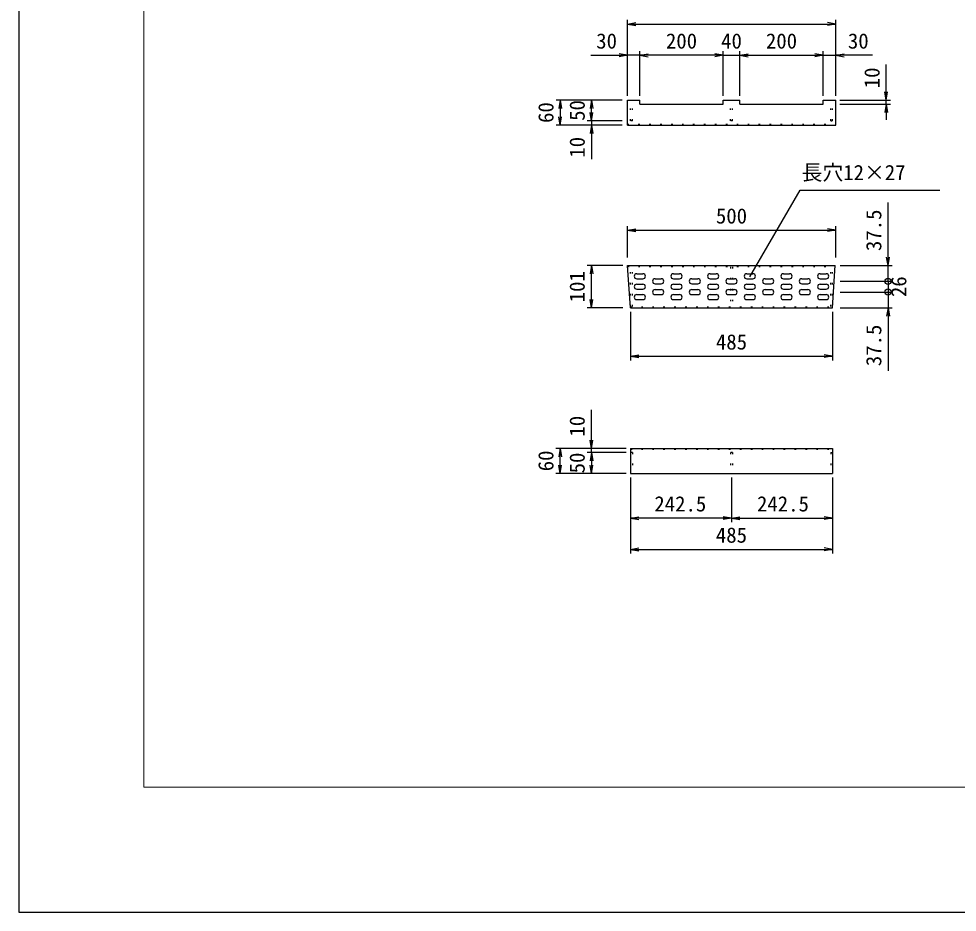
# Model space of a CAD drawing. Units: millimetres, scale not verified. Extents: x -6300 to 6300, y -4455 to 4455.
# Drawn here: x -6300 to -4048, y -4455 to -2310 of the extents above; entities that cross this region are included whole.
import ezdxf
from ezdxf.enums import TextEntityAlignment as Align

# ---------------------------------------------------------------- set-up
doc = ezdxf.new("R2010")
doc.units = ezdxf.units.MM
doc.header["$LTSCALE"] = 15
doc.linetypes.add('DOTTED', pattern=[1.75, 0.25, -1.5])
for name, color, linetype, lineweight in [('0-1_DIM', 7, 'Continuous', 25), ('0-2_Defpoints', 5, 'Continuous', 25), ('0-3_HATCH', 6, 'Continuous', 25), ('0-6_OUTLINE', 3, 'Continuous', 25), ('0-7_OUTLINE2', 4, 'DOTTED', 25), ('0-8_TXT', 7, 'Continuous', 25), ('0-9_WAKU', 3, 'Continuous', 13)]:
    doc.layers.add(name, color=color, linetype=linetype, lineweight=lineweight)
doc.styles.add('ＭＳ ゴシック', font='')
doc.styles.get('ＭＳ ゴシック').set_extended_font_data('MS Gothic')

msp = doc.modelspace()

# ---------------------------------------------------------------- linework, layer by layer
at = {"layer": '0-1_DIM'}
for p, q in [((-4839.3, -2494.72), (-4839.3, -2312.22)), ((-4839.3, -2322.22), (-4819.3, -2318.89)), ((-4339.3, -2322.22), (-4359.3, -2318.89)), ((-4339.3, -2494.72), (-4339.3, -2312.22)), ((-4839.3, -2322.22), (-4339.3, -2322.22)), ((-4839.3, -2322.22), (-4819.3, -2325.56)), ((-4339.3, -2322.22), (-4359.3, -2325.56)), ((-4809.3, -2494.72), (-4809.3, -2387.22)), ((-4609.3, -2494.72), (-4609.3, -2387.22)), ((-4569.3, -2494.72), (-4569.3, -2387.22)), ((-4369.3, -2494.72), (-4369.3, -2387.22)), ((-4839.3, -2397.22), (-4859.3, -2400.56)), ((-4809.3, -2397.22), (-4839.3, -2397.22)), ((-4809.3, -2397.22), (-4789.3, -2393.89)), ((-4609.3, -2397.22), (-4809.3, -2397.22)), ((-4809.3, -2397.22), (-4789.3, -2400.56)), ((-4609.3, -2397.22), (-4629.3, -2393.89)), ((-4609.3, -2397.22), (-4629.3, -2400.56)), ((-4609.3, -2397.22), (-4569.3, -2397.22)), ((-4569.3, -2397.22), (-4549.3, -2393.89)), ((-4569.3, -2397.22), (-4369.3, -2397.22)), ((-4569.3, -2397.22), (-4549.3, -2400.56)), ((-4369.3, -2397.22), (-4389.3, -2393.89)), ((-4369.3, -2397.22), (-4389.3, -2400.56)), ((-4369.3, -2397.22), (-4339.3, -2397.22)), ((-4339.3, -2397.22), (-4319.3, -2400.56)), ((-4217.95, -2504.72), (-4217.95, -2419.75)), ((-4217.95, -2504.72), (-4221.28, -2484.72)), ((-4217.95, -2504.72), (-4214.61, -2484.72)), ((-4851.8, -2504.72), (-5010.58, -2504.72)), ((-5000.58, -2504.72), (-5003.91, -2524.72)), ((-5000.58, -2504.72), (-5000.58, -2564.72)), ((-5000.58, -2504.72), (-4997.24, -2524.72)), ((-4925.58, -2504.72), (-4928.91, -2524.72)), ((-4925.58, -2554.72), (-4925.58, -2504.72)), ((-4925.58, -2504.72), (-4922.24, -2524.72)), ((-4329.3, -2504.72), (-4207.95, -2504.72)), ((-4329.3, -2514.72), (-4207.95, -2514.72)), ((-4217.95, -2514.72), (-4221.28, -2534.72)), ((-4217.95, -2514.72), (-4217.95, -2504.72)), ((-4217.95, -2514.72), (-4217.95, -2551.97)), ((-4217.95, -2514.72), (-4214.61, -2534.72)), ((-5000.58, -2564.72), (-5003.91, -2544.72)), ((-5000.58, -2564.72), (-4997.24, -2544.72)), ((-4925.58, -2554.72), (-4928.91, -2534.72)), ((-4925.58, -2554.72), (-4922.24, -2534.72)), ((-4851.8, -2564.72), (-5010.58, -2564.72)), ((-4851.8, -2554.72), (-4935.58, -2554.72)), ((-4925.58, -2564.72), (-4928.91, -2584.72)), ((-4925.58, -2554.72), (-4925.58, -2564.72)), ((-4925.58, -2564.72), (-4925.58, -2646.88)), ((-4925.58, -2564.72), (-4922.24, -2584.72)), ((-4213.73, -2902.35), (-4213.73, -2750.76)), ((-4839.3, -2883.03), (-4839.3, -2807.32)), ((-4839.3, -2817.32), (-4819.3, -2813.99)), ((-4339.3, -2817.32), (-4359.3, -2813.99)), ((-4339.3, -2883.03), (-4339.3, -2807.32)), ((-4839.3, -2817.32), (-4339.3, -2817.32)), ((-4839.3, -2817.32), (-4819.3, -2820.66)), ((-4339.3, -2817.32), (-4359.3, -2820.66)), ((-4213.73, -2902.35), (-4217.07, -2882.35)), ((-4213.73, -2902.35), (-4210.4, -2882.35)), ((-4849.8, -2902.35), (-4935.66, -2902.35)), ((-4925.66, -2902.35), (-4928.99, -2922.35)), ((-4925.66, -3003.35), (-4925.66, -2902.35)), ((-4925.66, -2902.35), (-4922.32, -2922.35)), ((-4328.8, -2902.35), (-4203.73, -2902.35)), ((-4213.73, -2939.85), (-4213.73, -2902.35)), ((-4328.8, -2939.85), (-4203.73, -2939.85)), ((-4213.73, -2939.85), (-4213.73, -2965.85)), ((-4328.8, -2965.85), (-4203.73, -2965.85)), ((-4213.73, -2965.85), (-4213.73, -3003.35)), ((-4925.66, -3003.35), (-4928.99, -2983.35)), ((-4925.66, -3003.35), (-4922.32, -2983.35)), ((-4849.8, -3003.35), (-4935.66, -3003.35)), ((-4831.8, -3013.35), (-4831.8, -3129.82)), ((-4346.8, -3013.35), (-4346.8, -3129.82)), ((-4328.8, -3003.35), (-4203.73, -3003.35)), ((-4213.73, -3003.35), (-4217.07, -3023.35)), ((-4213.73, -3003.35), (-4213.73, -3154.95)), ((-4213.73, -3003.35), (-4210.4, -3023.35)), ((-4831.8, -3119.82), (-4811.8, -3116.49)), ((-4831.8, -3119.82), (-4346.8, -3119.82)), ((-4831.8, -3119.82), (-4811.8, -3123.16)), ((-4346.8, -3119.82), (-4366.8, -3116.49)), ((-4346.8, -3119.82), (-4366.8, -3123.16)), ((-4925.66, -3341.13), (-4925.66, -3248.36)), ((-4925.66, -3341.13), (-4928.99, -3321.13)), ((-4925.66, -3341.13), (-4922.32, -3321.13)), ((-4841.8, -3341.13), (-5010.66, -3341.13)), ((-5000.66, -3341.13), (-5003.99, -3361.13)), ((-5000.66, -3401.13), (-5000.66, -3341.13)), ((-5000.66, -3341.13), (-4997.32, -3361.13)), ((-4841.8, -3351.13), (-4935.66, -3351.13)), ((-4925.66, -3351.13), (-4928.99, -3371.13)), ((-4925.66, -3351.13), (-4925.66, -3341.13)), ((-4925.66, -3351.13), (-4925.66, -3401.13)), ((-4925.66, -3351.13), (-4922.32, -3371.13)), ((-5000.66, -3401.13), (-5003.99, -3381.13)), ((-5000.66, -3401.13), (-4997.32, -3381.13)), ((-4925.66, -3401.13), (-4928.99, -3381.13)), ((-4925.66, -3401.13), (-4922.32, -3381.13)), ((-4841.8, -3401.13), (-5010.66, -3401.13)), ((-4831.8, -3411.13), (-4831.92, -3593.65)), ((-4589.3, -3411.13), (-4589.3, -3518.63)), ((-4346.8, -3411.13), (-4346.92, -3593.65)), ((-4589.3, -3508.63), (-4831.87, -3508.63)), ((-4831.73, -3508.63), (-4811.73, -3505.3)), ((-4831.73, -3508.63), (-4811.73, -3511.96)), ((-4589.3, -3508.63), (-4609.3, -3505.3)), ((-4589.3, -3508.63), (-4609.3, -3511.96)), ((-4589.3, -3508.63), (-4569.3, -3505.3)), ((-4589.3, -3508.63), (-4346.87, -3508.63)), ((-4589.3, -3508.63), (-4569.3, -3511.96)), ((-4346.87, -3508.63), (-4366.86, -3505.3)), ((-4346.87, -3508.63), (-4366.86, -3511.96)), ((-4831.92, -3583.65), (-4811.92, -3580.32)), ((-4346.92, -3583.65), (-4366.92, -3580.32)), ((-4831.92, -3583.65), (-4346.92, -3583.65)), ((-4831.92, -3583.65), (-4811.92, -3586.98)), ((-4346.92, -3583.65), (-4366.92, -3586.98))]:
    msp.add_line(p, q, dxfattribs=at)
for points in [[(-4926.94, -2397.22), (-4839.3, -2397.22), (-4859.3, -2393.89)], [(-4251.06, -2397.22), (-4339.3, -2397.22), (-4319.3, -2393.89)]]:
    msp.add_lwpolyline(points, dxfattribs=at)
for centre in [(-4213.73, -2939.85), (-4213.73, -2965.85)]:
    msp.add_circle(centre, 7.5, dxfattribs=at)
at = {"layer": '0-2_Defpoints'}
msp.add_lwpolyline([(-6300, -4455), (6300, -4455), (6300, 4455), (-6300, 4455)], close=True, dxfattribs=at)
at = {"layer": '0-3_HATCH'}
for p, q in [((-4816.8, -2921.85), (-4801.8, -2921.85)), ((-4728.8, -2921.85), (-4713.8, -2921.85)), ((-4640.8, -2921.85), (-4625.8, -2921.85)), ((-4552.8, -2921.85), (-4537.8, -2921.85)), ((-4464.8, -2921.85), (-4449.8, -2921.85)), ((-4376.8, -2921.85), (-4361.8, -2921.85)), ((-4816.8, -2933.85), (-4801.8, -2933.85)), ((-4816.8, -2946.85), (-4801.8, -2946.85)), ((-4772.8, -2933.85), (-4757.8, -2933.85)), ((-4772.8, -2945.85), (-4757.8, -2945.85)), ((-4728.8, -2933.85), (-4713.8, -2933.85)), ((-4728.8, -2946.85), (-4713.8, -2946.85)), ((-4684.8, -2933.85), (-4669.8, -2933.85)), ((-4684.8, -2945.85), (-4669.8, -2945.85)), ((-4640.8, -2933.85), (-4625.8, -2933.85)), ((-4640.8, -2946.85), (-4625.8, -2946.85)), ((-4596.8, -2933.85), (-4581.8, -2933.85)), ((-4596.8, -2945.85), (-4581.8, -2945.85)), ((-4552.8, -2933.85), (-4537.8, -2933.85)), ((-4552.8, -2946.85), (-4537.8, -2946.85)), ((-4508.8, -2933.85), (-4493.8, -2933.85)), ((-4508.8, -2945.85), (-4493.8, -2945.85)), ((-4464.8, -2933.85), (-4449.8, -2933.85)), ((-4464.8, -2946.85), (-4449.8, -2946.85)), ((-4420.8, -2933.85), (-4405.8, -2933.85)), ((-4420.8, -2945.85), (-4405.8, -2945.85)), ((-4376.8, -2933.85), (-4361.8, -2933.85)), ((-4376.8, -2946.85), (-4361.8, -2946.85)), ((-4816.8, -2958.85), (-4801.8, -2958.85)), ((-4816.8, -2971.85), (-4801.8, -2971.85)), ((-4772.8, -2959.85), (-4757.8, -2959.85)), ((-4772.8, -2971.85), (-4757.8, -2971.85)), ((-4728.8, -2958.85), (-4713.8, -2958.85)), ((-4728.8, -2971.85), (-4713.8, -2971.85)), ((-4684.8, -2959.85), (-4669.8, -2959.85)), ((-4684.8, -2971.85), (-4669.8, -2971.85)), ((-4640.8, -2958.85), (-4625.8, -2958.85)), ((-4640.8, -2971.85), (-4625.8, -2971.85)), ((-4596.8, -2959.85), (-4581.8, -2959.85)), ((-4596.8, -2971.85), (-4581.8, -2971.85)), ((-4552.8, -2958.85), (-4537.8, -2958.85)), ((-4552.8, -2971.85), (-4537.8, -2971.85)), ((-4508.8, -2959.85), (-4493.8, -2959.85)), ((-4508.8, -2971.85), (-4493.8, -2971.85)), ((-4464.8, -2958.85), (-4449.8, -2958.85)), ((-4464.8, -2971.85), (-4449.8, -2971.85)), ((-4420.8, -2959.85), (-4405.8, -2959.85)), ((-4420.8, -2971.85), (-4405.8, -2971.85)), ((-4376.8, -2958.85), (-4361.8, -2958.85)), ((-4376.8, -2971.85), (-4361.8, -2971.85)), ((-4816.8, -2983.85), (-4801.8, -2983.85)), ((-4728.8, -2983.85), (-4713.8, -2983.85)), ((-4640.8, -2983.85), (-4625.8, -2983.85)), ((-4552.8, -2983.85), (-4537.8, -2983.85)), ((-4464.8, -2983.85), (-4449.8, -2983.85)), ((-4376.8, -2983.85), (-4361.8, -2983.85))]:
    msp.add_line(p, q, dxfattribs=at)
for centre, start, end in [((-4816.8, -2927.85), 90, 270), ((-4801.8, -2927.85), 270, 90), ((-4728.8, -2927.85), 90, 270), ((-4713.8, -2927.85), 270, 90), ((-4640.8, -2927.85), 90, 270), ((-4625.8, -2927.85), 270, 90), ((-4552.8, -2927.85), 90, 270), ((-4537.8, -2927.85), 270, 90), ((-4464.8, -2927.85), 90, 270), ((-4449.8, -2927.85), 270, 90), ((-4376.8, -2927.85), 90, 270), ((-4361.8, -2927.85), 270, 90), ((-4816.8, -2952.85), 90, 270), ((-4801.8, -2952.85), 270, 90), ((-4772.8, -2939.85), 90, 270), ((-4757.8, -2939.85), 270, 90), ((-4728.8, -2952.85), 90, 270), ((-4713.8, -2952.85), 270, 90), ((-4684.8, -2939.85), 90, 270), ((-4669.8, -2939.85), 270, 90), ((-4640.8, -2952.85), 90, 270), ((-4625.8, -2952.85), 270, 90), ((-4596.8, -2939.85), 90, 270), ((-4581.8, -2939.85), 270, 90), ((-4552.8, -2952.85), 90, 270), ((-4537.8, -2952.85), 270, 90), ((-4508.8, -2939.85), 90, 270), ((-4493.8, -2939.85), 270, 90), ((-4464.8, -2952.85), 90, 270), ((-4449.8, -2952.85), 270, 90), ((-4420.8, -2939.85), 90, 270), ((-4405.8, -2939.85), 270, 90), ((-4376.8, -2952.85), 90, 270), ((-4361.8, -2952.85), 270, 90), ((-4816.8, -2977.85), 90, 270), ((-4801.8, -2977.85), 270, 90), ((-4772.8, -2965.85), 90, 270), ((-4757.8, -2965.85), 270, 90), ((-4728.8, -2977.85), 90, 270), ((-4713.8, -2977.85), 270, 90), ((-4684.8, -2965.85), 90, 270), ((-4669.8, -2965.85), 270, 90), ((-4640.8, -2977.85), 90, 270), ((-4625.8, -2977.85), 270, 90), ((-4596.8, -2965.85), 90, 270), ((-4581.8, -2965.85), 270, 90), ((-4552.8, -2977.85), 90, 270), ((-4537.8, -2977.85), 270, 90), ((-4508.8, -2965.85), 90, 270), ((-4493.8, -2965.85), 270, 90), ((-4464.8, -2977.85), 90, 270), ((-4449.8, -2977.85), 270, 90), ((-4420.8, -2965.85), 90, 270), ((-4405.8, -2965.85), 270, 90), ((-4376.8, -2977.85), 90, 270), ((-4361.8, -2977.85), 270, 90)]:
    msp.add_arc(centre, 6, start, end, dxfattribs=at)
at = {"layer": '0-6_OUTLINE'}
for p, q in [((-4839.3, -2504.72), (-4809.3, -2504.72)), ((-4839.3, -2564.72), (-4839.3, -2504.72)), ((-4809.3, -2514.72), (-4809.3, -2504.72)), ((-4809.3, -2514.72), (-4609.3, -2514.72)), ((-4609.3, -2514.72), (-4609.3, -2504.72)), ((-4609.3, -2504.72), (-4569.3, -2504.72)), ((-4569.3, -2514.72), (-4569.3, -2504.72)), ((-4569.3, -2514.72), (-4369.3, -2514.72)), ((-4369.3, -2514.72), (-4369.3, -2504.72)), ((-4369.3, -2504.72), (-4339.3, -2504.72)), ((-4339.3, -2564.72), (-4339.3, -2504.72)), ((-4839.3, -2564.72), (-4339.3, -2564.72)), ((-4839.3, -2902.35), (-4340.3, -2902.35)), ((-4831.8, -3003.35), (-4839.3, -2902.35)), ((-4346.8, -3003.35), (-4340.3, -2902.35)), ((-4831.8, -3003.35), (-4346.8, -3003.35)), ((-4831.8, -3341.13), (-4346.8, -3341.13)), ((-4831.8, -3341.13), (-4831.8, -3401.13)), ((-4346.8, -3341.13), (-4346.8, -3401.13)), ((-4831.8, -3401.13), (-4346.8, -3401.13))]:
    msp.add_line(p, q, dxfattribs=at)
at = {"layer": '0-7_OUTLINE2'}
for p, q in [((-4831.8, -2554.72), (-4831.8, -2504.72)), ((-4827.3, -2554.72), (-4827.3, -2504.72)), ((-4591.55, -2554.72), (-4591.55, -2504.72)), ((-4587.05, -2554.72), (-4587.05, -2504.72)), ((-4351.3, -2554.72), (-4351.3, -2504.72)), ((-4346.8, -2554.72), (-4346.8, -2504.72)), ((-4839.3, -2562.42), (-4339.3, -2562.42)), ((-4827.3, -2554.72), (-4831.8, -2554.72)), ((-4587.05, -2554.72), (-4591.55, -2554.72)), ((-4351.3, -2554.72), (-4346.8, -2554.72)), ((-4839.13, -2904.65), (-4340.45, -2904.65)), ((-4831.8, -3000.15), (-4831.8, -2905.55)), ((-4827.3, -3000.15), (-4827.3, -2905.55)), ((-4591.55, -2905.55), (-4591.55, -3000.15)), ((-4587.05, -2905.55), (-4587.05, -3000.15)), ((-4351.3, -3000.15), (-4351.3, -2905.55)), ((-4346.8, -3000.15), (-4346.8, -2905.55)), ((-4831.8, -3001.05), (-4346.8, -3001.05)), ((-4831.8, -3343.43), (-4346.8, -3343.43)), ((-4827.3, -3351.13), (-4831.8, -3351.13)), ((-4827.3, -3351.13), (-4827.3, -3401.13)), ((-4587.05, -3351.13), (-4587.05, -3401.13)), ((-4351.3, -3351.13), (-4351.3, -3401.13)), ((-4351.3, -3351.13), (-4346.8, -3351.13))]:
    msp.add_line(p, q, dxfattribs=at)
msp.add_lwpolyline([(-4587.05, -3351.13), (-4591.55, -3351.13), (-4591.55, -3401.13)], dxfattribs=at)
at = {"layer": '0-8_TXT'}
for p, q in [((-4545.58, -2928.85), (-4424.66, -2721.09)), ((-4424.66, -2721.09), (-4089.75, -2721.09))]:
    msp.add_line(p, q, dxfattribs=at)
at = {"layer": '0-9_WAKU'}
msp.add_lwpolyline([(-6000, -4155), (6000, -4155), (6000, 4155), (-6000, 4155)], close=True, dxfattribs=at)

# ---------------------------------------------------------------- texts
at = {"layer": '0-1_DIM', "style": 'ＭＳ ゴシック'}
for s, p in [('30', (-4914.1, -2392.22)), ('200', (-4746.8, -2392.22)), ('40', (-4614.3, -2392.22)), ('200', (-4506.8, -2392.22)), ('30', (-4310.04, -2392.22)), ('500', (-4626.8, -2812.32)), ('485', (-4626.8, -3114.82)), ('242.5', (-4774.6, -3503.63)), ('242.5', (-4528.24, -3503.63)), ('485', (-4626.92, -3578.65))]:
    msp.add_text(s, height=36.66, dxfattribs=at).set_placement(p, align=Align.BOTTOM_LEFT)
for s, p in [('10', (-4222.95, -2476.39)), ('60', (-5005.58, -2559.72)), ('50', (-4930.58, -2554.72)), ('10', (-4930.58, -2643.06)), ('37.5', (-4218.73, -2867.35)), ('101', (-4930.66, -2990.35)), ('26', (-4158.73, -2977.85)), ('37.5', (-4218.73, -3143.74)), ('10', (-4930.66, -3312.8)), ('60', (-5005.66, -3396.13)), ('50', (-4930.66, -3401.13))]:
    msp.add_text(s, height=36.66, rotation=90, dxfattribs=at).set_placement(p, align=Align.BOTTOM_LEFT)
at = {"layer": '0-8_TXT', "style": 'ＭＳ ゴシック'}
msp.add_text('長穴12×27', height=36.66, dxfattribs=at).set_placement((-4421.25, -2708), align=Align.BOTTOM_LEFT)

doc.saveas('drawing.dxf')
